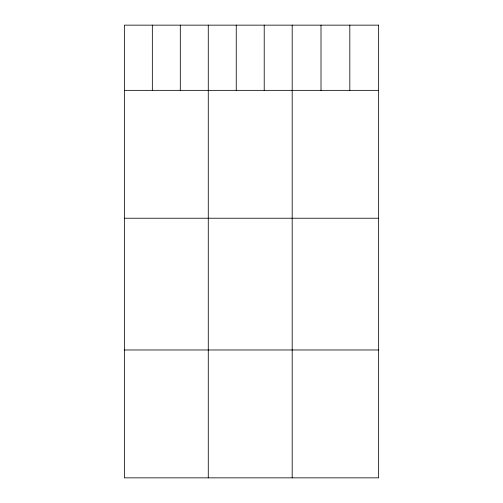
<?xml version="1.0" encoding="UTF-8"?>
<svg xmlns="http://www.w3.org/2000/svg" width="503" height="503" viewBox="0 0 503 503"><rect width="100%" height="100%" fill="white"/><g stroke="black" fill="none" stroke-linecap="round" stroke-linejoin="round"><path stroke-width="0.75" d="M124.36 90.351L378.64 90.351M124.36 218.227L378.64 218.227M124.36 349.975L378.64 349.975M349.818 25.15L349.818 90.351M321.002 25.15L321.002 90.351M292.186 25.15L292.186 477.85M264.213 25.15L264.213 90.351M236.247 25.15L236.247 90.351M208.273 25.15L208.273 477.85M180.3 25.15L180.3 90.351M152.334 25.15L152.334 90.351M378.64 25.15L124.36 25.15L124.36 477.85L378.64 477.85L378.64 25.15"/></g></svg>
